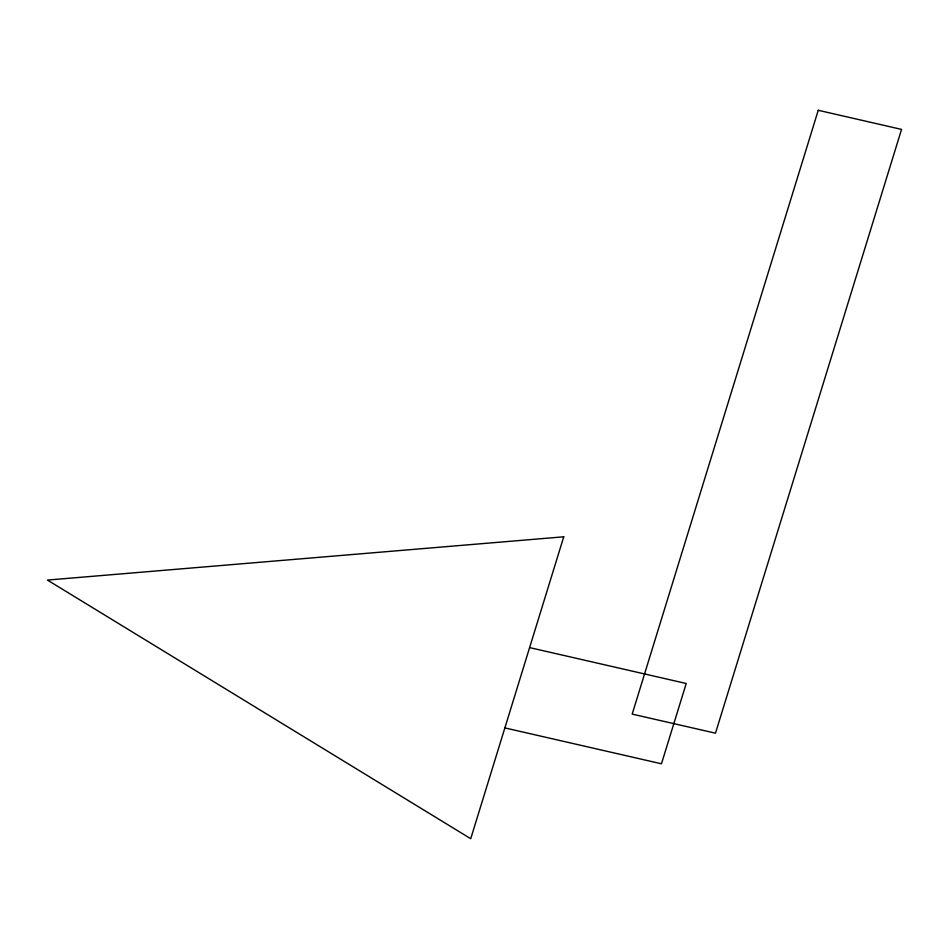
<?xml version="1.0" encoding="UTF-8"?>
<svg xmlns="http://www.w3.org/2000/svg" width="949" height="949" viewBox="0 0 949 949"><rect width="100%" height="100%" fill="white"/><g stroke="black" fill="none" stroke-linecap="round" stroke-linejoin="round"><path stroke-width="1.42" d="M529.613 647.598L686.21 683.494L661.465 763.791L504.868 727.907M563.753 536.802L470.728 838.702L47.45 580.076L563.753 536.802M818.24 110.298L632.188 714.099L715.487 733.186L901.55 129.396L818.24 110.298"/></g></svg>
